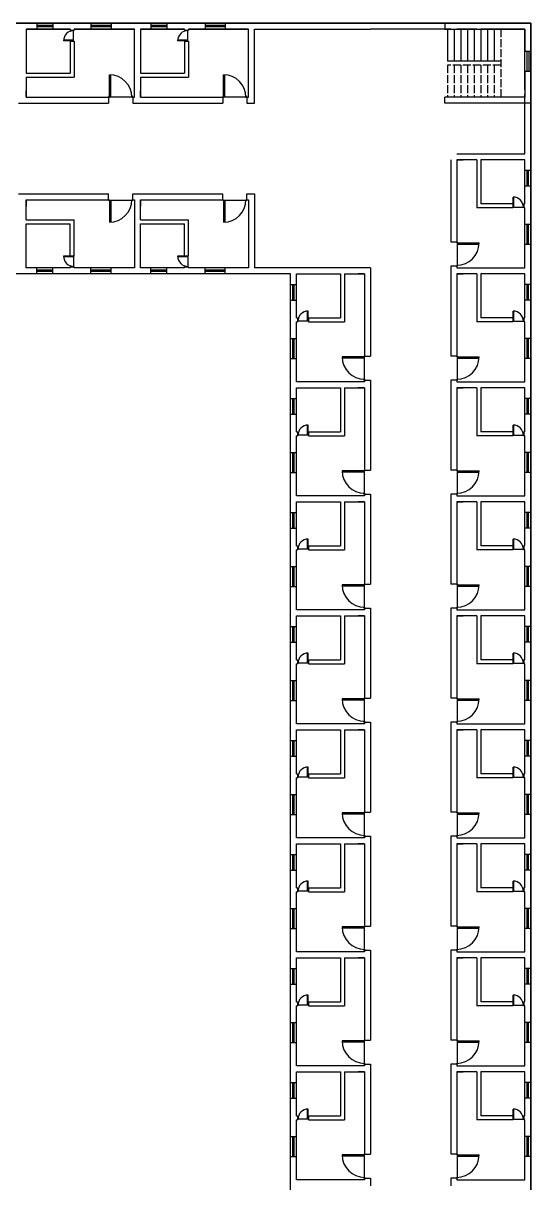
# Model space of a CAD drawing. Header units: inches. Extents: x 2900 to 18472, y 1216 to 4690.
# Drawn here: x 13410 to 14170, y 2832 to 4571 of the extents above; entities that cross this region are included whole.
import ezdxf

# ---------------------------------------------------------------- set-up
doc = ezdxf.new("R2010")
doc.units = ezdxf.units.IN
doc.header["$MEASUREMENT"] = 0
doc.linetypes.add('ACAD_ISO02W100', pattern=[15, 12, -3])
for name, color, linetype in [('Door', 32, 'Continuous'), ('Stairs', 3, 'Continuous'), ('Ventilator', 160, 'Continuous'), ('Windows', 10, 'Continuous')]:
    doc.layers.add(name, color=color, linetype=linetype)

msp = doc.modelspace()

# ---------------------------------------------------------------- linework, layer by layer
for p, q in [((12370.41, 4570.8757), (14170.41, 4570.8757)), ((14170.41, 4570.8757), (12370.41, 4570.8757)), ((13480.41, 4561.8757), (13480.41, 4560.4089)), ((13480.41, 4560.4089), (13486.41, 4560.4089)), ((13486.41, 4561.8757), (13486.41, 4560.4089)), ((13651.41, 4561.8757), (13651.41, 4560.4089)), ((13651.41, 4560.4089), (13657.41, 4560.4089)), ((13657.41, 4561.8757), (13657.41, 4560.4089)), ((13756.41, 4450.8757), (13756.4201, 4561.8757)), ((14161.41, 4471), (14161.41, 4561.8757)), ((14170.41, 4570.8757), (14170.41, 1570.8757)), ((14170.41, 1570.4378), (14170.41, 4570.8757)), ((14170.41, 1570.4378), (14170.41, 4570.8757)), ((13480.41, 4543.8757), (13480.41, 4495.8757)), ((13480.41, 4543.8757), (13486.41, 4543.8757)), ((13486.41, 4543.8757), (13486.41, 4489.8757)), ((13651.41, 4543.8757), (13651.41, 4495.8757)), ((13651.41, 4543.8757), (13657.41, 4543.8757)), ((13657.41, 4543.8757), (13657.41, 4489.8757)), ((14161.41, 4471), (14161.41, 4537)), ((13414.41, 4495.8757), (13480.41, 4495.8757)), ((13414.41, 4489.8757), (13486.41, 4489.8757)), ((13585.41, 4495.8757), (13651.41, 4495.8757)), ((13585.41, 4489.8757), (13657.41, 4489.8757)), ((13414.41, 4459.8757), (13414.41, 4469.4232)), ((13537.916, 4459.8757), (13537.916, 4450.8757)), ((13573.916, 4459.8757), (13573.916, 4450.8757)), ((13585.41, 4459.8757), (13585.41, 4469.4232)), ((13708.916, 4459.8757), (13708.916, 4450.8757)), ((13744.916, 4459.8757), (13744.916, 4450.8757)), ((14059.41, 4366), (14068.9576, 4366)), ((14089.41, 4366), (14089.41, 4294)), ((14095.41, 4366), (14095.41, 4300)), ((13537.916, 4306), (13537.916, 4315)), ((13573.916, 4306), (13573.916, 4315)), ((13708.916, 4306), (13708.916, 4315)), ((13744.916, 4306), (13744.916, 4315)), ((13756.41, 4315), (13756.4201, 4204)), ((13414.41, 4306), (13414.41, 4296.4524)), ((13585.41, 4306), (13585.41, 4296.4524)), ((14143.41, 4300), (14095.41, 4300)), ((14143.41, 4300), (14143.41, 4294)), ((14161.41, 4300), (14159.9432, 4300)), ((14159.9432, 4300), (14159.9432, 4294)), ((14143.41, 4294), (14089.41, 4294)), ((14161.41, 4294), (14159.9432, 4294)), ((13414.41, 4276), (13486.41, 4276)), ((13414.41, 4270), (13480.41, 4270)), ((13480.41, 4222), (13480.41, 4270)), ((13486.41, 4222), (13486.41, 4276)), ((13585.41, 4276), (13657.41, 4276)), ((13585.41, 4270), (13651.41, 4270)), ((13651.41, 4222), (13651.41, 4270)), ((13657.41, 4222), (13657.41, 4276)), ((14059.41, 4242.494), (14050.41, 4242.494)), ((13480.41, 4222), (13486.41, 4222)), ((13651.41, 4222), (13657.41, 4222)), ((13480.41, 4204), (13480.41, 4205.4668)), ((13480.41, 4205.4668), (13486.41, 4205.4668)), ((13486.41, 4204), (13486.41, 4205.4668)), ((13651.41, 4204), (13651.41, 4205.4668)), ((13651.41, 4205.4668), (13657.41, 4205.4668)), ((13657.41, 4204), (13657.41, 4205.4668)), ((13885.41, 4195), (13885.41, 4129)), ((13891.41, 4195), (13891.41, 4123)), ((13921.41, 4195), (13911.8624, 4195)), ((14059.41, 4206.494), (14050.41, 4206.494)), ((14059.41, 4195), (14068.9576, 4195)), ((14089.41, 4195), (14089.41, 4123)), ((14095.41, 4195), (14095.41, 4129)), ((13810.41, 2032), (13810.41, 4179.1055)), ((13819.41, 4129), (13820.8768, 4129)), ((13819.41, 4123), (13820.8768, 4123)), ((13820.8768, 4129), (13820.8768, 4123)), ((13837.41, 4129), (13885.41, 4129)), ((13837.41, 4129), (13837.41, 4123)), ((13837.41, 4123), (13891.41, 4123)), ((14143.41, 4123), (14089.41, 4123)), ((14143.41, 4129), (14095.41, 4129)), ((14143.41, 4129), (14143.41, 4123)), ((14161.41, 4129), (14159.9432, 4129)), ((14159.9432, 4129), (14159.9432, 4123)), ((14161.41, 4123), (14159.9432, 4123)), ((13921.41, 4071.494), (13930.41, 4071.494)), ((14059.41, 4071.494), (14050.41, 4071.494)), ((13921.41, 4035.494), (13930.41, 4035.494)), ((14059.41, 4035.494), (14050.41, 4035.494)), ((13885.41, 4024), (13885.41, 3958)), ((13891.41, 4024), (13891.41, 3952)), ((13921.41, 4024), (13911.8624, 4024)), ((14059.41, 4024), (14068.9576, 4024)), ((14089.41, 4024), (14089.41, 3952)), ((14095.41, 4024), (14095.41, 3958)), ((13819.41, 3958), (13820.8768, 3958)), ((13819.41, 3952), (13820.8768, 3952)), ((13820.8768, 3958), (13820.8768, 3952)), ((13837.41, 3958), (13885.41, 3958)), ((13837.41, 3958), (13837.41, 3952)), ((13837.41, 3952), (13891.41, 3952)), ((14143.41, 3952), (14089.41, 3952)), ((14143.41, 3958), (14095.41, 3958)), ((14143.41, 3958), (14143.41, 3952)), ((14161.41, 3958), (14159.9432, 3958)), ((14159.9432, 3958), (14159.9432, 3952)), ((14161.41, 3952), (14159.9432, 3952)), ((13921.41, 3900.494), (13930.41, 3900.494)), ((14059.41, 3900.494), (14050.41, 3900.494)), ((13921.41, 3864.494), (13930.41, 3864.494)), ((14059.41, 3864.494), (14050.41, 3864.494)), ((13885.41, 3853), (13885.41, 3787)), ((13891.41, 3853), (13891.41, 3781)), ((13921.41, 3853), (13911.8624, 3853)), ((14059.41, 3853), (14068.9576, 3853)), ((14089.41, 3853), (14089.41, 3781)), ((14095.41, 3853), (14095.41, 3787)), ((13819.41, 3787), (13820.8768, 3787)), ((13819.41, 3781), (13820.8768, 3781)), ((13820.8768, 3787), (13820.8768, 3781)), ((13837.41, 3787), (13885.41, 3787)), ((13837.41, 3787), (13837.41, 3781)), ((13837.41, 3781), (13891.41, 3781)), ((14143.41, 3781), (14089.41, 3781)), ((14143.41, 3787), (14095.41, 3787)), ((14143.41, 3787), (14143.41, 3781)), ((14161.41, 3787), (14159.9432, 3787)), ((14159.9432, 3787), (14159.9432, 3781)), ((14161.41, 3781), (14159.9432, 3781)), ((13921.41, 3729.494), (13930.41, 3729.494)), ((14059.41, 3729.494), (14050.41, 3729.494)), ((13921.41, 3693.494), (13930.41, 3693.494)), ((14059.41, 3693.494), (14050.41, 3693.494)), ((13885.41, 3682), (13885.41, 3616)), ((13891.41, 3682), (13891.41, 3610)), ((13921.41, 3682), (13911.8624, 3682)), ((14059.41, 3682), (14068.9576, 3682)), ((14089.41, 3682), (14089.41, 3610)), ((14095.41, 3682), (14095.41, 3616)), ((13819.41, 3616), (13820.8768, 3616)), ((13819.41, 3610), (13820.8768, 3610)), ((13820.8768, 3616), (13820.8768, 3610)), ((13837.41, 3616), (13885.41, 3616)), ((13837.41, 3616), (13837.41, 3610)), ((13837.41, 3610), (13891.41, 3610)), ((14143.41, 3610), (14089.41, 3610)), ((14143.41, 3616), (14095.41, 3616)), ((14143.41, 3616), (14143.41, 3610)), ((14161.41, 3616), (14159.9432, 3616)), ((14159.9432, 3616), (14159.9432, 3610)), ((14161.41, 3610), (14159.9432, 3610)), ((13921.41, 3558.494), (13930.41, 3558.494)), ((14059.41, 3558.494), (14050.41, 3558.494)), ((13921.41, 3522.494), (13930.41, 3522.494)), ((14059.41, 3522.494), (14050.41, 3522.494)), ((13885.41, 3511), (13885.41, 3445)), ((13891.41, 3511), (13891.41, 3439)), ((13921.41, 3511), (13911.8624, 3511)), ((14059.41, 3511), (14068.9576, 3511)), ((14089.41, 3511), (14089.41, 3439)), ((14095.41, 3511), (14095.41, 3445)), ((13819.41, 3445), (13820.8768, 3445)), ((13820.8768, 3445), (13820.8768, 3439)), ((13837.41, 3445), (13885.41, 3445)), ((13837.41, 3445), (13837.41, 3439)), ((14143.41, 3445), (14095.41, 3445)), ((14143.41, 3445), (14143.41, 3439)), ((14161.41, 3445), (14159.9432, 3445)), ((14159.9432, 3445), (14159.9432, 3439)), ((13819.41, 3439), (13820.8768, 3439)), ((13837.41, 3439), (13891.41, 3439)), ((14143.41, 3439), (14089.41, 3439)), ((14161.41, 3439), (14159.9432, 3439)), ((13921.41, 3387.494), (13930.41, 3387.494)), ((14059.41, 3387.494), (14050.41, 3387.494)), ((13885.41, 3340), (13885.41, 3274)), ((13891.41, 3340), (13891.41, 3268)), ((13921.41, 3340), (13911.8624, 3340)), ((13921.41, 3351.494), (13930.41, 3351.494)), ((14059.41, 3351.494), (14050.41, 3351.494)), ((14059.41, 3340), (14068.9576, 3340)), ((14089.41, 3340), (14089.41, 3268)), ((14095.41, 3340), (14095.41, 3274)), ((13819.41, 3274), (13820.8768, 3274)), ((13820.8768, 3274), (13820.8768, 3268)), ((13837.41, 3274), (13885.41, 3274)), ((13837.41, 3274), (13837.41, 3268)), ((14143.41, 3274), (14095.41, 3274)), ((14143.41, 3274), (14143.41, 3268)), ((14161.41, 3274), (14159.9432, 3274)), ((14159.9432, 3274), (14159.9432, 3268)), ((13819.41, 3268), (13820.8768, 3268)), ((13837.41, 3268), (13891.41, 3268)), ((14143.41, 3268), (14089.41, 3268)), ((14161.41, 3268), (14159.9432, 3268)), ((13921.41, 3216.494), (13930.41, 3216.494)), ((14059.41, 3216.494), (14050.41, 3216.494)), ((13885.41, 3169), (13885.41, 3103)), ((13891.41, 3169), (13891.41, 3097)), ((13921.41, 3169), (13911.8624, 3169)), ((13921.41, 3180.494), (13930.41, 3180.494)), ((14059.41, 3180.494), (14050.41, 3180.494)), ((14059.41, 3169), (14068.9576, 3169)), ((14089.41, 3169), (14089.41, 3097)), ((14095.41, 3169), (14095.41, 3103)), ((13819.41, 3103), (13820.8768, 3103)), ((13819.41, 3097), (13820.8768, 3097)), ((13820.8768, 3103), (13820.8768, 3097)), ((13837.41, 3103), (13885.41, 3103)), ((13837.41, 3103), (13837.41, 3097)), ((13837.41, 3097), (13891.41, 3097)), ((14143.41, 3097), (14089.41, 3097)), ((14143.41, 3103), (14095.41, 3103)), ((14143.41, 3103), (14143.41, 3097)), ((14161.41, 3103), (14159.9432, 3103)), ((14159.9432, 3103), (14159.9432, 3097)), ((14161.41, 3097), (14159.9432, 3097)), ((13921.41, 3045.494), (13930.41, 3045.494)), ((14059.41, 3045.494), (14050.41, 3045.494)), ((13921.41, 3009.494), (13930.41, 3009.494)), ((14059.41, 3009.494), (14050.41, 3009.494)), ((13885.41, 2998), (13885.41, 2932)), ((13891.41, 2998), (13891.41, 2926)), ((13921.41, 2998), (13911.8624, 2998)), ((14059.41, 2998), (14068.9576, 2998)), ((14089.41, 2998), (14089.41, 2926)), ((14095.41, 2998), (14095.41, 2932)), ((13819.41, 2932), (13820.8768, 2932)), ((13819.41, 2926), (13820.8768, 2926)), ((13820.8768, 2932), (13820.8768, 2926)), ((13837.41, 2932), (13885.41, 2932)), ((13837.41, 2932), (13837.41, 2926)), ((13837.41, 2926), (13891.41, 2926)), ((14143.41, 2926), (14089.41, 2926)), ((14143.41, 2932), (14095.41, 2932)), ((14143.41, 2932), (14143.41, 2926)), ((14161.41, 2932), (14159.9432, 2932)), ((14159.9432, 2932), (14159.9432, 2926)), ((14161.41, 2926), (14159.9432, 2926)), ((13921.41, 2874.494), (13930.41, 2874.494)), ((14059.41, 2874.494), (14050.41, 2874.494)), ((13921.41, 2838.494), (13930.41, 2838.494)), ((14059.41, 2838.494), (14050.41, 2838.494))]:
    msp.add_line(p, q)
for points in [[(12619.41, 4570.8757), (13810.41, 4570.8757)], [(13414.41, 4570.8757), (13243.41, 4570.8757)], [(13585.41, 4570.8757), (13414.41, 4570.8757)], [(13480.41, 4561.8757), (13414.41, 4561.8757), (13414.41, 4531.8757)], [(13414.41, 4561.8757), (13414.41, 4495.8757)], [(13414.41, 4561.8757), (13480.41, 4561.8757)], [(13576.41, 4459.8757), (13576.41, 4561.8757), (13486.41, 4561.8757)], [(13486.41, 4561.8757), (13576.41, 4561.8757)], [(13810.41, 4570.8757), (13585.41, 4570.8757)], [(13651.41, 4561.8757), (13585.41, 4561.8757), (13585.41, 4531.8757)], [(13585.41, 4561.8757), (13585.41, 4495.8757)], [(13585.41, 4561.8757), (13651.41, 4561.8757)], [(13747.41, 4459.8757), (13747.41, 4561.8757), (13657.41, 4561.8757)], [(13657.41, 4561.8757), (13747.41, 4561.8757)], [(13756.4201, 4561.8757), (13930.41, 4561.8757)], [(14050.41, 4561.8757), (13930.41, 4561.8757)], [(14089.41, 4561.8757), (14059.41, 4561.8757)], [(14161.41, 4561.8757), (14095.41, 4561.8757)], [(13414.41, 4535.3305), (13414.41, 4531.8757)], [(13585.41, 4535.3305), (13585.41, 4531.8757)], [(14170.41, 4366), (14170.41, 4537)], [(14170.41, 4366), (14170.41, 4537)], [(13414.41, 4489.8757), (13414.41, 4459.8757)], [(13585.41, 4489.8757), (13585.41, 4459.8757)], [(13414.41, 4469.4232), (13414.41, 4459.8757), (13486.41, 4459.8757)], [(13486.41, 4459.8757), (13539.1379, 4459.8757)], [(13572.7147, 4459.8757), (13576.41, 4459.8757)], [(13585.41, 4469.4232), (13585.41, 4459.8757), (13657.41, 4459.8757)], [(13657.41, 4459.8757), (13710.1379, 4459.8757)], [(13743.7147, 4459.8757), (13747.41, 4459.8757)], [(14059.41, 4375), (14161.41, 4375), (14161.41, 4465)], [(14059.41, 4375), (14161.41, 4375), (14161.41, 4465)], [(13402.916, 4450.8757), (13414.41, 4450.8757)], [(13414.41, 4450.8757), (13537.916, 4450.8757)], [(13573.916, 4450.8757), (13585.41, 4450.8757)], [(13585.41, 4450.8757), (13708.916, 4450.8757)], [(13744.916, 4450.8757), (13756.41, 4450.8757)], [(14050.41, 4366), (14050.41, 4242.494)], [(14089.41, 4366), (14059.41, 4366)], [(14068.9576, 4366), (14059.41, 4366), (14059.41, 4294)], [(14161.41, 4366), (14095.41, 4366)], [(14161.41, 4300), (14161.41, 4366), (14131.41, 4366)], [(14134.8648, 4366), (14131.41, 4366)], [(14170.41, 4195), (14170.41, 4366)], [(13402.916, 4315), (13414.41, 4315)], [(13414.41, 4315), (13537.916, 4315)], [(13573.916, 4315), (13585.41, 4315)], [(13585.41, 4315), (13708.916, 4315)], [(13744.916, 4315), (13756.41, 4315)], [(13414.41, 4276), (13414.41, 4306)], [(13414.41, 4296.4524), (13414.41, 4306), (13486.41, 4306)], [(13576.41, 4306), (13576.41, 4204), (13486.41, 4204)], [(13486.41, 4306), (13539.1379, 4306)], [(13572.7147, 4306), (13576.41, 4306)], [(13585.41, 4276), (13585.41, 4306)], [(13585.41, 4296.4524), (13585.41, 4306), (13657.41, 4306)], [(13747.41, 4306), (13747.41, 4204), (13657.41, 4204)], [(13657.41, 4306), (13710.1379, 4306)], [(13743.7147, 4306), (13747.41, 4306)], [(14059.41, 4204), (14161.41, 4204), (14161.41, 4294)], [(14059.41, 4294), (14059.41, 4241.2721)], [(13414.41, 4204), (13414.41, 4270)], [(13585.41, 4204), (13585.41, 4270)], [(13480.41, 4204), (13414.41, 4204), (13414.41, 4234)], [(13414.41, 4230.5452), (13414.41, 4234)], [(13651.41, 4204), (13585.41, 4204), (13585.41, 4234)], [(13585.41, 4230.5452), (13585.41, 4234)], [(13414.41, 4195), (13243.41, 4195)], [(13585.41, 4195), (13414.41, 4195)], [(13810.41, 4195), (13585.41, 4195)], [(13930.41, 4204), (13756.4201, 4204)], [(13810.41, 4024), (13810.41, 4195)], [(13819.41, 4129), (13819.41, 4195), (13849.41, 4195)], [(13819.41, 4195), (13885.41, 4195)], [(13845.9552, 4195), (13849.41, 4195)], [(13891.41, 4195), (13921.41, 4195)], [(13911.8624, 4195), (13921.41, 4195), (13921.41, 4123)], [(13930.41, 4204), (13930.41, 4071.494)], [(14050.41, 4206.494), (14050.41, 4195)], [(14050.41, 4195), (14050.41, 4071.494)], [(14059.41, 4207.6953), (14059.41, 4204)], [(14089.41, 4195), (14059.41, 4195)], [(14068.9576, 4195), (14059.41, 4195), (14059.41, 4123)], [(14161.41, 4195), (14095.41, 4195)], [(14161.41, 4129), (14161.41, 4195), (14131.41, 4195)], [(14134.8648, 4195), (14131.41, 4195)], [(14170.41, 4024), (14170.41, 4195)], [(13921.41, 4033), (13819.41, 4033), (13819.41, 4123)], [(13921.41, 4123), (13921.41, 4070.2721)], [(14059.41, 4033), (14161.41, 4033), (14161.41, 4123)], [(14059.41, 4123), (14059.41, 4070.2721)], [(13921.41, 4036.6953), (13921.41, 4033)], [(13930.41, 4035.494), (13930.41, 4024)], [(14050.41, 4035.494), (14050.41, 4024)], [(14059.41, 4036.6953), (14059.41, 4033)], [(13810.41, 3853), (13810.41, 4024)], [(13819.41, 3958), (13819.41, 4024), (13849.41, 4024)], [(13819.41, 4024), (13885.41, 4024)], [(13845.9552, 4024), (13849.41, 4024)], [(13891.41, 4024), (13921.41, 4024)], [(13911.8624, 4024), (13921.41, 4024), (13921.41, 3952)], [(13930.41, 4024), (13930.41, 3900.494)], [(14050.41, 4024), (14050.41, 3900.494)], [(14089.41, 4024), (14059.41, 4024)], [(14068.9576, 4024), (14059.41, 4024), (14059.41, 3952)], [(14161.41, 4024), (14095.41, 4024)], [(14161.41, 3958), (14161.41, 4024), (14131.41, 4024)], [(14134.8648, 4024), (14131.41, 4024)], [(14170.41, 3853), (14170.41, 4024)], [(13921.41, 3862), (13819.41, 3862), (13819.41, 3952)], [(13921.41, 3952), (13921.41, 3899.2721)], [(14059.41, 3862), (14161.41, 3862), (14161.41, 3952)], [(14059.41, 3952), (14059.41, 3899.2721)], [(13921.41, 3865.6953), (13921.41, 3862)], [(13930.41, 3864.494), (13930.41, 3853)], [(14050.41, 3864.494), (14050.41, 3853)], [(14059.41, 3865.6953), (14059.41, 3862)], [(13810.41, 3682), (13810.41, 3853)], [(13819.41, 3787), (13819.41, 3853), (13849.41, 3853)], [(13819.41, 3853), (13885.41, 3853)], [(13845.9552, 3853), (13849.41, 3853)], [(13891.41, 3853), (13921.41, 3853)], [(13911.8624, 3853), (13921.41, 3853), (13921.41, 3781)], [(13930.41, 3853), (13930.41, 3729.494)], [(14050.41, 3853), (14050.41, 3729.494)], [(14089.41, 3853), (14059.41, 3853)], [(14068.9576, 3853), (14059.41, 3853), (14059.41, 3781)], [(14161.41, 3853), (14095.41, 3853)], [(14161.41, 3787), (14161.41, 3853), (14131.41, 3853)], [(14134.8648, 3853), (14131.41, 3853)], [(14170.41, 3682), (14170.41, 3853)], [(13921.41, 3691), (13819.41, 3691), (13819.41, 3781)], [(13921.41, 3781), (13921.41, 3728.2721)], [(14059.41, 3691), (14161.41, 3691), (14161.41, 3781)], [(14059.41, 3781), (14059.41, 3728.2721)], [(13921.41, 3694.6953), (13921.41, 3691)], [(13930.41, 3693.494), (13930.41, 3682)], [(14050.41, 3693.494), (14050.41, 3682)], [(14059.41, 3694.6953), (14059.41, 3691)], [(13810.41, 3511), (13810.41, 3682)], [(13819.41, 3616), (13819.41, 3682), (13849.41, 3682)], [(13819.41, 3682), (13885.41, 3682)], [(13845.9552, 3682), (13849.41, 3682)], [(13891.41, 3682), (13921.41, 3682)], [(13911.8624, 3682), (13921.41, 3682), (13921.41, 3610)], [(13930.41, 3682), (13930.41, 3558.494)], [(14050.41, 3682), (14050.41, 3558.494)], [(14089.41, 3682), (14059.41, 3682)], [(14068.9576, 3682), (14059.41, 3682), (14059.41, 3610)], [(14161.41, 3682), (14095.41, 3682)], [(14161.41, 3616), (14161.41, 3682), (14131.41, 3682)], [(14134.8648, 3682), (14131.41, 3682)], [(14170.41, 3511), (14170.41, 3682)], [(13921.41, 3520), (13819.41, 3520), (13819.41, 3610)], [(13921.41, 3610), (13921.41, 3557.2721)], [(14059.41, 3520), (14161.41, 3520), (14161.41, 3610)], [(14059.41, 3610), (14059.41, 3557.2721)], [(13921.41, 3523.6953), (13921.41, 3520)], [(13930.41, 3522.494), (13930.41, 3511)], [(14050.41, 3522.494), (14050.41, 3511)], [(14059.41, 3523.6953), (14059.41, 3520)], [(13810.41, 3340), (13810.41, 3511)], [(13819.41, 3445), (13819.41, 3511), (13849.41, 3511)], [(13819.41, 3511), (13885.41, 3511)], [(13845.9552, 3511), (13849.41, 3511)], [(13891.41, 3511), (13921.41, 3511)], [(13911.8624, 3511), (13921.41, 3511), (13921.41, 3439)], [(13930.41, 3511), (13930.41, 3387.494)], [(14050.41, 3511), (14050.41, 3387.494)], [(14089.41, 3511), (14059.41, 3511)], [(14068.9576, 3511), (14059.41, 3511), (14059.41, 3439)], [(14161.41, 3511), (14095.41, 3511)], [(14161.41, 3445), (14161.41, 3511), (14131.41, 3511)], [(14134.8648, 3511), (14131.41, 3511)], [(14170.41, 3340), (14170.41, 3511)], [(13921.41, 3349), (13819.41, 3349), (13819.41, 3439)], [(13921.41, 3439), (13921.41, 3386.2721)], [(14059.41, 3349), (14161.41, 3349), (14161.41, 3439)], [(14059.41, 3439), (14059.41, 3386.2721)], [(13810.41, 3169), (13810.41, 3340)], [(13819.41, 3274), (13819.41, 3340), (13849.41, 3340)], [(13819.41, 3340), (13885.41, 3340)], [(13845.9552, 3340), (13849.41, 3340)], [(13891.41, 3340), (13921.41, 3340)], [(13911.8624, 3340), (13921.41, 3340), (13921.41, 3268)], [(13921.41, 3352.6953), (13921.41, 3349)], [(13930.41, 3351.494), (13930.41, 3340)], [(13930.41, 3340), (13930.41, 3216.494)], [(14050.41, 3351.494), (14050.41, 3340)], [(14050.41, 3340), (14050.41, 3216.494)], [(14059.41, 3352.6953), (14059.41, 3349)], [(14089.41, 3340), (14059.41, 3340)], [(14068.9576, 3340), (14059.41, 3340), (14059.41, 3268)], [(14161.41, 3340), (14095.41, 3340)], [(14161.41, 3274), (14161.41, 3340), (14131.41, 3340)], [(14134.8648, 3340), (14131.41, 3340)], [(14170.41, 3169), (14170.41, 3340)], [(13921.41, 3178), (13819.41, 3178), (13819.41, 3268)], [(13921.41, 3268), (13921.41, 3215.2721)], [(14059.41, 3178), (14161.41, 3178), (14161.41, 3268)], [(14059.41, 3268), (14059.41, 3215.2721)], [(13810.41, 2998), (13810.41, 3169)], [(13819.41, 3103), (13819.41, 3169), (13849.41, 3169)], [(13819.41, 3169), (13885.41, 3169)], [(13845.9552, 3169), (13849.41, 3169)], [(13891.41, 3169), (13921.41, 3169)], [(13911.8624, 3169), (13921.41, 3169), (13921.41, 3097)], [(13921.41, 3181.6953), (13921.41, 3178)], [(13930.41, 3180.494), (13930.41, 3169)], [(13930.41, 3169), (13930.41, 3045.494)], [(14050.41, 3180.494), (14050.41, 3169)], [(14050.41, 3169), (14050.41, 3045.494)], [(14059.41, 3181.6953), (14059.41, 3178)], [(14089.41, 3169), (14059.41, 3169)], [(14068.9576, 3169), (14059.41, 3169), (14059.41, 3097)], [(14161.41, 3169), (14095.41, 3169)], [(14161.41, 3103), (14161.41, 3169), (14131.41, 3169)], [(14134.8648, 3169), (14131.41, 3169)], [(14170.41, 2998), (14170.41, 3169)], [(13921.41, 3007), (13819.41, 3007), (13819.41, 3097)], [(13921.41, 3097), (13921.41, 3044.2721)], [(14059.41, 3007), (14161.41, 3007), (14161.41, 3097)], [(14059.41, 3097), (14059.41, 3044.2721)], [(13921.41, 3010.6953), (13921.41, 3007)], [(13930.41, 3009.494), (13930.41, 2998)], [(14050.41, 3009.494), (14050.41, 2998)], [(14059.41, 3010.6953), (14059.41, 3007)], [(13810.41, 2827), (13810.41, 2998)], [(13819.41, 2932), (13819.41, 2998), (13849.41, 2998)], [(13819.41, 2998), (13885.41, 2998)], [(13845.9552, 2998), (13849.41, 2998)], [(13891.41, 2998), (13921.41, 2998)], [(13911.8624, 2998), (13921.41, 2998), (13921.41, 2926)], [(13930.41, 2998), (13930.41, 2874.494)], [(14050.41, 2998), (14050.41, 2874.494)], [(14089.41, 2998), (14059.41, 2998)], [(14068.9576, 2998), (14059.41, 2998), (14059.41, 2926)], [(14161.41, 2998), (14095.41, 2998)], [(14161.41, 2932), (14161.41, 2998), (14131.41, 2998)], [(14134.8648, 2998), (14131.41, 2998)], [(14170.41, 2827), (14170.41, 2998)], [(13921.41, 2836), (13819.41, 2836), (13819.41, 2926)], [(13921.41, 2926), (13921.41, 2873.2721)], [(14059.41, 2836), (14161.41, 2836), (14161.41, 2926)], [(14059.41, 2926), (14059.41, 2873.2721)], [(13921.41, 2839.6953), (13921.41, 2836)], [(13930.41, 2838.494), (13930.41, 2827)], [(14050.41, 2838.494), (14050.41, 2827)], [(14059.41, 2839.6953), (14059.41, 2836)]]:
    msp.add_lwpolyline(points)
at = {"layer": 'Door'}
for p, q in [((13485.5007, 4544.4369), (13485.5007, 4559.8477)), ((13656.5007, 4544.4369), (13656.5007, 4559.8477)), ((13485.5007, 4545.3554), (13470.3125, 4545.3554)), ((13485.5007, 4544.4369), (13470.3125, 4544.4369)), ((13656.5007, 4545.3554), (13641.3125, 4545.3554)), ((13656.5007, 4544.4369), (13641.3125, 4544.4369)), ((13539.1379, 4460.381), (13539.1379, 4493.4524)), ((13541.1379, 4460.381), (13541.1379, 4493.4524)), ((13710.1379, 4460.381), (13710.1379, 4493.4524)), ((13712.1379, 4460.381), (13712.1379, 4493.4524)), ((13539.1379, 4460.381), (13572.694, 4460.381)), ((13710.1379, 4460.381), (13743.694, 4460.381)), ((13539.1379, 4305.4947), (13539.1379, 4272.4233)), ((13539.1379, 4305.4947), (13572.694, 4305.4947)), ((13541.1379, 4305.4947), (13541.1379, 4272.4233)), ((13710.1379, 4305.4947), (13710.1379, 4272.4233)), ((13710.1379, 4305.4947), (13743.694, 4305.4947)), ((13712.1379, 4305.4947), (13712.1379, 4272.4233)), ((14143.9712, 4294.9093), (14143.9712, 4310.0975)), ((14144.8897, 4294.9093), (14144.8897, 4310.0975)), ((14143.9712, 4294.9093), (14159.382, 4294.9093)), ((14059.9153, 4241.2721), (14092.9867, 4241.2721)), ((14059.9153, 4241.2721), (14059.9153, 4207.716)), ((14059.9153, 4239.2721), (14092.9867, 4239.2721)), ((13485.5007, 4221.4388), (13470.3125, 4221.4388)), ((13485.5007, 4220.5203), (13470.3125, 4220.5203)), ((13485.5007, 4221.4388), (13485.5007, 4206.028)), ((13656.5007, 4221.4388), (13641.3125, 4221.4388)), ((13656.5007, 4220.5203), (13641.3125, 4220.5203)), ((13656.5007, 4221.4388), (13656.5007, 4206.028)), ((13836.8488, 4123.9093), (13821.438, 4123.9093)), ((13835.9303, 4123.9093), (13835.9303, 4139.0975)), ((13836.8488, 4123.9093), (13836.8488, 4139.0975)), ((14143.9712, 4123.9093), (14143.9712, 4139.0975)), ((14143.9712, 4123.9093), (14159.382, 4123.9093)), ((14144.8897, 4123.9093), (14144.8897, 4139.0975)), ((13920.9047, 4070.2721), (13887.8333, 4070.2721)), ((13920.9047, 4070.2721), (13920.9047, 4036.716)), ((14059.9153, 4070.2721), (14092.9867, 4070.2721)), ((14059.9153, 4070.2721), (14059.9153, 4036.716)), ((13920.9047, 4068.2721), (13887.8333, 4068.2721)), ((14059.9153, 4068.2721), (14092.9867, 4068.2721)), ((13835.9303, 3952.9093), (13835.9303, 3968.0975)), ((13836.8488, 3952.9093), (13836.8488, 3968.0975)), ((14143.9712, 3952.9093), (14143.9712, 3968.0975)), ((14144.8897, 3952.9093), (14144.8897, 3968.0975)), ((13836.8488, 3952.9093), (13821.438, 3952.9093)), ((14143.9712, 3952.9093), (14159.382, 3952.9093)), ((13920.9047, 3899.2721), (13887.8333, 3899.2721)), ((13920.9047, 3897.2721), (13887.8333, 3897.2721)), ((13920.9047, 3899.2721), (13920.9047, 3865.716)), ((14059.9153, 3899.2721), (14092.9867, 3899.2721)), ((14059.9153, 3899.2721), (14059.9153, 3865.716)), ((14059.9153, 3897.2721), (14092.9867, 3897.2721)), ((13835.9303, 3781.9093), (13835.9303, 3797.0975)), ((13836.8488, 3781.9093), (13836.8488, 3797.0975)), ((14143.9712, 3781.9093), (14143.9712, 3797.0975)), ((14144.8897, 3781.9093), (14144.8897, 3797.0975)), ((13836.8488, 3781.9093), (13821.438, 3781.9093)), ((14143.9712, 3781.9093), (14159.382, 3781.9093)), ((13920.9047, 3728.2721), (13887.8333, 3728.2721)), ((13920.9047, 3726.2721), (13887.8333, 3726.2721)), ((13920.9047, 3728.2721), (13920.9047, 3694.716)), ((14059.9153, 3728.2721), (14092.9867, 3728.2721)), ((14059.9153, 3728.2721), (14059.9153, 3694.716)), ((14059.9153, 3726.2721), (14092.9867, 3726.2721)), ((13835.9303, 3610.9093), (13835.9303, 3626.0975)), ((13836.8488, 3610.9093), (13836.8488, 3626.0975)), ((14143.9712, 3610.9093), (14143.9712, 3626.0975)), ((14144.8897, 3610.9093), (14144.8897, 3626.0975)), ((13836.8488, 3610.9093), (13821.438, 3610.9093)), ((14143.9712, 3610.9093), (14159.382, 3610.9093)), ((13920.9047, 3557.2721), (13887.8333, 3557.2721)), ((13920.9047, 3555.2721), (13887.8333, 3555.2721)), ((13920.9047, 3557.2721), (13920.9047, 3523.716)), ((14059.9153, 3557.2721), (14092.9867, 3557.2721)), ((14059.9153, 3557.2721), (14059.9153, 3523.716)), ((14059.9153, 3555.2721), (14092.9867, 3555.2721)), ((13835.9303, 3439.9093), (13835.9303, 3455.0975)), ((13836.8488, 3439.9093), (13836.8488, 3455.0975)), ((14143.9712, 3439.9093), (14143.9712, 3455.0975)), ((14144.8897, 3439.9093), (14144.8897, 3455.0975)), ((13836.8488, 3439.9093), (13821.438, 3439.9093)), ((14143.9712, 3439.9093), (14159.382, 3439.9093)), ((13920.9047, 3386.2721), (13887.8333, 3386.2721)), ((13920.9047, 3384.2721), (13887.8333, 3384.2721)), ((13920.9047, 3386.2721), (13920.9047, 3352.716)), ((14059.9153, 3386.2721), (14092.9867, 3386.2721)), ((14059.9153, 3386.2721), (14059.9153, 3352.716)), ((14059.9153, 3384.2721), (14092.9867, 3384.2721)), ((13835.9303, 3268.9093), (13835.9303, 3284.0975)), ((13836.8488, 3268.9093), (13836.8488, 3284.0975)), ((14143.9712, 3268.9093), (14143.9712, 3284.0975)), ((14144.8897, 3268.9093), (14144.8897, 3284.0975)), ((13836.8488, 3268.9093), (13821.438, 3268.9093)), ((14143.9712, 3268.9093), (14159.382, 3268.9093)), ((13920.9047, 3215.2721), (13887.8333, 3215.2721)), ((13920.9047, 3213.2721), (13887.8333, 3213.2721)), ((13920.9047, 3215.2721), (13920.9047, 3181.716)), ((14059.9153, 3215.2721), (14092.9867, 3215.2721)), ((14059.9153, 3215.2721), (14059.9153, 3181.716)), ((14059.9153, 3213.2721), (14092.9867, 3213.2721)), ((13836.8488, 3097.9093), (13821.438, 3097.9093)), ((13835.9303, 3097.9093), (13835.9303, 3113.0975)), ((13836.8488, 3097.9093), (13836.8488, 3113.0975)), ((14143.9712, 3097.9093), (14143.9712, 3113.0975)), ((14143.9712, 3097.9093), (14159.382, 3097.9093)), ((14144.8897, 3097.9093), (14144.8897, 3113.0975)), ((13920.9047, 3044.2721), (13887.8333, 3044.2721)), ((13920.9047, 3044.2721), (13920.9047, 3010.716)), ((14059.9153, 3044.2721), (14092.9867, 3044.2721)), ((14059.9153, 3044.2721), (14059.9153, 3010.716)), ((13920.9047, 3042.2721), (13887.8333, 3042.2721)), ((14059.9153, 3042.2721), (14092.9867, 3042.2721)), ((13835.9303, 2926.9093), (13835.9303, 2942.0975)), ((13836.8488, 2926.9093), (13836.8488, 2942.0975)), ((14143.9712, 2926.9093), (14143.9712, 2942.0975)), ((14144.8897, 2926.9093), (14144.8897, 2942.0975)), ((13836.8488, 2926.9093), (13821.438, 2926.9093)), ((14143.9712, 2926.9093), (14159.382, 2926.9093)), ((13920.9047, 2873.2721), (13887.8333, 2873.2721)), ((13920.9047, 2871.2721), (13887.8333, 2871.2721)), ((13920.9047, 2873.2721), (13920.9047, 2839.716)), ((14059.9153, 2873.2721), (14092.9867, 2873.2721)), ((14059.9153, 2873.2721), (14059.9153, 2839.716)), ((14059.9153, 2871.2721), (14092.9867, 2871.2721))]:
    msp.add_line(p, q, dxfattribs=at)
for points in [[(13485.2687, 4559.8477), (13485.7328, 4559.8477), (13485.7328, 4560.4089), (13485.2687, 4560.4089)], [(13656.2687, 4559.8477), (13656.7328, 4559.8477), (13656.7328, 4560.4089), (13656.2687, 4560.4089)], [(13485.2687, 4543.8757), (13485.7328, 4543.8757), (13485.7328, 4544.4369), (13485.2687, 4544.4369)], [(13656.2687, 4543.8757), (13656.7328, 4543.8757), (13656.7328, 4544.4369), (13656.2687, 4544.4369)], [(13537.916, 4460.8863), (13537.916, 4459.8757), (13539.1379, 4459.8757), (13539.1379, 4460.8863)], [(13572.694, 4460.8863), (13572.694, 4459.8757), (13573.916, 4459.8757), (13573.916, 4460.8863)], [(13708.916, 4460.8863), (13708.916, 4459.8757), (13710.1379, 4459.8757), (13710.1379, 4460.8863)], [(13743.694, 4460.8863), (13743.694, 4459.8757), (13744.916, 4459.8757), (13744.916, 4460.8863)], [(13537.916, 4304.9894), (13537.916, 4306), (13539.1379, 4306), (13539.1379, 4304.9894)], [(13572.694, 4304.9894), (13572.694, 4306), (13573.916, 4306), (13573.916, 4304.9894)], [(13708.916, 4304.9894), (13708.916, 4306), (13710.1379, 4306), (13710.1379, 4304.9894)], [(13743.694, 4304.9894), (13743.694, 4306), (13744.916, 4306), (13744.916, 4304.9894)], [(14143.41, 4295.1413), (14143.41, 4294.6772), (14143.9712, 4294.6772), (14143.9712, 4295.1413)], [(14159.382, 4295.1413), (14159.382, 4294.6772), (14159.9432, 4294.6772), (14159.9432, 4295.1413)], [(14060.4206, 4242.494), (14059.41, 4242.494), (14059.41, 4241.2721), (14060.4206, 4241.2721)], [(13485.2687, 4222), (13485.7328, 4222), (13485.7328, 4221.4388), (13485.2687, 4221.4388)], [(13656.2687, 4222), (13656.7328, 4222), (13656.7328, 4221.4388), (13656.2687, 4221.4388)], [(13485.2687, 4206.028), (13485.7328, 4206.028), (13485.7328, 4205.4668), (13485.2687, 4205.4668)], [(13656.2687, 4206.028), (13656.7328, 4206.028), (13656.7328, 4205.4668), (13656.2687, 4205.4668)], [(14060.4206, 4207.716), (14059.41, 4207.716), (14059.41, 4206.494), (14060.4206, 4206.494)], [(13821.438, 4124.1413), (13821.438, 4123.6772), (13820.8768, 4123.6772), (13820.8768, 4124.1413)], [(13837.41, 4124.1413), (13837.41, 4123.6772), (13836.8488, 4123.6772), (13836.8488, 4124.1413)], [(14143.41, 4124.1413), (14143.41, 4123.6772), (14143.9712, 4123.6772), (14143.9712, 4124.1413)], [(14159.382, 4124.1413), (14159.382, 4123.6772), (14159.9432, 4123.6772), (14159.9432, 4124.1413)], [(13920.3994, 4071.494), (13921.41, 4071.494), (13921.41, 4070.2721), (13920.3994, 4070.2721)], [(14060.4206, 4071.494), (14059.41, 4071.494), (14059.41, 4070.2721), (14060.4206, 4070.2721)], [(13920.3994, 4036.716), (13921.41, 4036.716), (13921.41, 4035.494), (13920.3994, 4035.494)], [(14060.4206, 4036.716), (14059.41, 4036.716), (14059.41, 4035.494), (14060.4206, 4035.494)], [(13821.438, 3953.1413), (13821.438, 3952.6772), (13820.8768, 3952.6772), (13820.8768, 3953.1413)], [(13837.41, 3953.1413), (13837.41, 3952.6772), (13836.8488, 3952.6772), (13836.8488, 3953.1413)], [(14143.41, 3953.1413), (14143.41, 3952.6772), (14143.9712, 3952.6772), (14143.9712, 3953.1413)], [(14159.382, 3953.1413), (14159.382, 3952.6772), (14159.9432, 3952.6772), (14159.9432, 3953.1413)], [(13920.3994, 3900.494), (13921.41, 3900.494), (13921.41, 3899.2721), (13920.3994, 3899.2721)], [(14060.4206, 3900.494), (14059.41, 3900.494), (14059.41, 3899.2721), (14060.4206, 3899.2721)], [(13920.3994, 3865.716), (13921.41, 3865.716), (13921.41, 3864.494), (13920.3994, 3864.494)], [(14060.4206, 3865.716), (14059.41, 3865.716), (14059.41, 3864.494), (14060.4206, 3864.494)], [(13821.438, 3782.1413), (13821.438, 3781.6772), (13820.8768, 3781.6772), (13820.8768, 3782.1413)], [(13837.41, 3782.1413), (13837.41, 3781.6772), (13836.8488, 3781.6772), (13836.8488, 3782.1413)], [(14143.41, 3782.1413), (14143.41, 3781.6772), (14143.9712, 3781.6772), (14143.9712, 3782.1413)], [(14159.382, 3782.1413), (14159.382, 3781.6772), (14159.9432, 3781.6772), (14159.9432, 3782.1413)], [(13920.3994, 3729.494), (13921.41, 3729.494), (13921.41, 3728.2721), (13920.3994, 3728.2721)], [(14060.4206, 3729.494), (14059.41, 3729.494), (14059.41, 3728.2721), (14060.4206, 3728.2721)], [(13920.3994, 3694.716), (13921.41, 3694.716), (13921.41, 3693.494), (13920.3994, 3693.494)], [(14060.4206, 3694.716), (14059.41, 3694.716), (14059.41, 3693.494), (14060.4206, 3693.494)], [(13821.438, 3611.1413), (13821.438, 3610.6772), (13820.8768, 3610.6772), (13820.8768, 3611.1413)], [(13837.41, 3611.1413), (13837.41, 3610.6772), (13836.8488, 3610.6772), (13836.8488, 3611.1413)], [(14143.41, 3611.1413), (14143.41, 3610.6772), (14143.9712, 3610.6772), (14143.9712, 3611.1413)], [(14159.382, 3611.1413), (14159.382, 3610.6772), (14159.9432, 3610.6772), (14159.9432, 3611.1413)], [(13920.3994, 3558.494), (13921.41, 3558.494), (13921.41, 3557.2721), (13920.3994, 3557.2721)], [(14060.4206, 3558.494), (14059.41, 3558.494), (14059.41, 3557.2721), (14060.4206, 3557.2721)], [(13920.3994, 3523.716), (13921.41, 3523.716), (13921.41, 3522.494), (13920.3994, 3522.494)], [(14060.4206, 3523.716), (14059.41, 3523.716), (14059.41, 3522.494), (14060.4206, 3522.494)], [(13821.438, 3440.1413), (13821.438, 3439.6772), (13820.8768, 3439.6772), (13820.8768, 3440.1413)], [(13837.41, 3440.1413), (13837.41, 3439.6772), (13836.8488, 3439.6772), (13836.8488, 3440.1413)], [(14143.41, 3440.1413), (14143.41, 3439.6772), (14143.9712, 3439.6772), (14143.9712, 3440.1413)], [(14159.382, 3440.1413), (14159.382, 3439.6772), (14159.9432, 3439.6772), (14159.9432, 3440.1413)], [(13920.3994, 3387.494), (13921.41, 3387.494), (13921.41, 3386.2721), (13920.3994, 3386.2721)], [(14060.4206, 3387.494), (14059.41, 3387.494), (14059.41, 3386.2721), (14060.4206, 3386.2721)], [(13920.3994, 3352.716), (13921.41, 3352.716), (13921.41, 3351.494), (13920.3994, 3351.494)], [(14060.4206, 3352.716), (14059.41, 3352.716), (14059.41, 3351.494), (14060.4206, 3351.494)], [(13821.438, 3269.1413), (13821.438, 3268.6772), (13820.8768, 3268.6772), (13820.8768, 3269.1413)], [(13837.41, 3269.1413), (13837.41, 3268.6772), (13836.8488, 3268.6772), (13836.8488, 3269.1413)], [(14143.41, 3269.1413), (14143.41, 3268.6772), (14143.9712, 3268.6772), (14143.9712, 3269.1413)], [(14159.382, 3269.1413), (14159.382, 3268.6772), (14159.9432, 3268.6772), (14159.9432, 3269.1413)], [(13920.3994, 3216.494), (13921.41, 3216.494), (13921.41, 3215.2721), (13920.3994, 3215.2721)], [(14060.4206, 3216.494), (14059.41, 3216.494), (14059.41, 3215.2721), (14060.4206, 3215.2721)], [(13920.3994, 3181.716), (13921.41, 3181.716), (13921.41, 3180.494), (13920.3994, 3180.494)], [(14060.4206, 3181.716), (14059.41, 3181.716), (14059.41, 3180.494), (14060.4206, 3180.494)], [(13821.438, 3098.1413), (13821.438, 3097.6772), (13820.8768, 3097.6772), (13820.8768, 3098.1413)], [(13837.41, 3098.1413), (13837.41, 3097.6772), (13836.8488, 3097.6772), (13836.8488, 3098.1413)], [(14143.41, 3098.1413), (14143.41, 3097.6772), (14143.9712, 3097.6772), (14143.9712, 3098.1413)], [(14159.382, 3098.1413), (14159.382, 3097.6772), (14159.9432, 3097.6772), (14159.9432, 3098.1413)], [(13920.3994, 3045.494), (13921.41, 3045.494), (13921.41, 3044.2721), (13920.3994, 3044.2721)], [(14060.4206, 3045.494), (14059.41, 3045.494), (14059.41, 3044.2721), (14060.4206, 3044.2721)], [(13920.3994, 3010.716), (13921.41, 3010.716), (13921.41, 3009.494), (13920.3994, 3009.494)], [(14060.4206, 3010.716), (14059.41, 3010.716), (14059.41, 3009.494), (14060.4206, 3009.494)], [(13821.438, 2927.1413), (13821.438, 2926.6772), (13820.8768, 2926.6772), (13820.8768, 2927.1413)], [(13837.41, 2927.1413), (13837.41, 2926.6772), (13836.8488, 2926.6772), (13836.8488, 2927.1413)], [(14143.41, 2927.1413), (14143.41, 2926.6772), (14143.9712, 2926.6772), (14143.9712, 2927.1413)], [(14159.382, 2927.1413), (14159.382, 2926.6772), (14159.9432, 2926.6772), (14159.9432, 2927.1413)], [(13920.3994, 2874.494), (13921.41, 2874.494), (13921.41, 2873.2721), (13920.3994, 2873.2721)], [(14060.4206, 2874.494), (14059.41, 2874.494), (14059.41, 2873.2721), (14060.4206, 2873.2721)], [(13920.3994, 2839.716), (13921.41, 2839.716), (13921.41, 2838.494), (13920.3994, 2838.494)], [(14060.4206, 2839.716), (14059.41, 2839.716), (14059.41, 2838.494), (14060.4206, 2838.494)]]:
    msp.add_lwpolyline(points, close=True, dxfattribs=at)
for centre, radius, start, end in [((13485.7328, 4544.4369), 15.4203, 90, 180), ((13656.7328, 4544.4369), 15.4203, 90, 180), ((13539.1379, 4459.8757), 33.5767, 0, 90), ((13710.1379, 4459.8757), 33.5767, 0, 90), ((13539.1379, 4306), 33.5767, 270, 0), ((13710.1379, 4306), 33.5767, 270, 0), ((14143.9712, 4294.6772), 15.4203, 0, 90), ((14059.41, 4241.2721), 33.5767, 270, 0), ((13485.7328, 4221.4388), 15.4203, 180, 270), ((13656.7328, 4221.4388), 15.4203, 180, 270), ((13836.8488, 4123.6772), 15.4203, 90, 180), ((14143.9712, 4123.6772), 15.4203, 0, 90), ((13921.41, 4070.2721), 33.5767, 180, 270), ((14059.41, 4070.2721), 33.5767, 270, 0), ((13836.8488, 3952.6772), 15.4203, 90, 180), ((14143.9712, 3952.6772), 15.4203, 0, 90), ((13921.41, 3899.2721), 33.5767, 180, 270), ((14059.41, 3899.2721), 33.5767, 270, 0), ((13836.8488, 3781.6772), 15.4203, 90, 180), ((14143.9712, 3781.6772), 15.4203, 0, 90), ((13921.41, 3728.2721), 33.5767, 180, 270), ((14059.41, 3728.2721), 33.5767, 270, 0), ((13836.8488, 3610.6772), 15.4203, 90, 180), ((14143.9712, 3610.6772), 15.4203, 0, 90), ((13921.41, 3557.2721), 33.5767, 180, 270), ((14059.41, 3557.2721), 33.5767, 270, 0), ((13836.8488, 3439.6772), 15.4203, 90, 180), ((14143.9712, 3439.6772), 15.4203, 0, 90), ((13921.41, 3386.2721), 33.5767, 180, 270), ((14059.41, 3386.2721), 33.5767, 270, 0), ((13836.8488, 3268.6772), 15.4203, 90, 180), ((14143.9712, 3268.6772), 15.4203, 0, 90), ((13921.41, 3215.2721), 33.5767, 180, 270), ((14059.41, 3215.2721), 33.5767, 270, 0), ((13836.8488, 3097.6772), 15.4203, 90, 180), ((14143.9712, 3097.6772), 15.4203, 0, 90), ((13921.41, 3044.2721), 33.5767, 180, 270), ((14059.41, 3044.2721), 33.5767, 270, 0), ((13836.8488, 2926.6772), 15.4203, 90, 180), ((14143.9712, 2926.6772), 15.4203, 0, 90), ((13921.41, 2873.2721), 33.5767, 180, 270), ((14059.41, 2873.2721), 33.5767, 270, 0)]:
    msp.add_arc(centre, radius, start, end, dxfattribs=at)
at = {"layer": 'Stairs'}
for p, q in [((14041.41, 4570.8757), (14041.41, 4561.8757)), ((14041.41, 4570.8757), (14170.41, 4570.8757)), ((14041.41, 4561.8757), (14161.41, 4561.8757)), ((14045.41, 4561.8757), (14045.41, 4513.8757)), ((14055.41, 4561.8757), (14055.41, 4513.8757)), ((14065.41, 4561.8757), (14065.41, 4513.8757)), ((14075.41, 4561.8757), (14075.41, 4513.8757)), ((14085.41, 4561.8757), (14085.41, 4513.8757)), ((14095.41, 4561.8757), (14095.41, 4513.8757)), ((14105.41, 4561.8757), (14105.41, 4513.8757)), ((14115.41, 4561.8757), (14115.41, 4513.8757)), ((14161.41, 4561.8757), (14161.41, 4528.8757)), ((14170.41, 4570.8757), (14170.41, 4528.8757)), ((14125.41, 4513.8757), (14045.41, 4513.8757)), ((14161.41, 4498.8757), (14161.41, 4459.8757)), ((14161.41, 4498.8757), (14170.4281, 4498.8757)), ((14170.41, 4498.8757), (14170.41, 4450.8757)), ((14161.41, 4459.8757), (14041.41, 4459.8757)), ((14041.41, 4450.8757), (14041.41, 4459.8757)), ((14170.41, 4450.8757), (14041.41, 4450.8757))]:
    msp.add_line(p, q, dxfattribs=at)
at = {"layer": 'Stairs', "linetype": 'ACAD_ISO02W100'}
for p, q in [((14125.41, 4561.8757), (14125.41, 4459.8757)), ((14045.41, 4507.8757), (14045.41, 4459.8757)), ((14125.41, 4507.8757), (14045.41, 4507.8757)), ((14055.41, 4507.8757), (14055.41, 4459.8757)), ((14065.41, 4507.8757), (14065.41, 4459.8757)), ((14075.41, 4507.8757), (14075.41, 4459.8757)), ((14085.41, 4507.8757), (14085.41, 4459.8757)), ((14095.41, 4507.8757), (14095.41, 4459.8757)), ((14105.41, 4507.8757), (14105.41, 4459.8757)), ((14115.41, 4507.8757), (14115.41, 4459.8757))]:
    msp.add_line(p, q, dxfattribs=at)
at = {"layer": 'Ventilator'}
for p, q in [((13511.4481, 4570.8757), (13511.4481, 4561.8757)), ((13541.4481, 4570.8757), (13511.4481, 4570.8757)), ((13541.4481, 4567.3757), (13511.4481, 4567.3757)), ((13541.4481, 4565.3757), (13511.4481, 4565.3757)), ((13541.4481, 4561.8757), (13511.4481, 4561.8757)), ((13541.4481, 4570.8757), (13541.4481, 4561.8757)), ((13682.4481, 4570.8757), (13682.4481, 4561.8757)), ((13712.4481, 4570.8757), (13682.4481, 4570.8757)), ((13712.4481, 4567.3757), (13682.4481, 4567.3757)), ((13712.4481, 4565.3757), (13682.4481, 4565.3757)), ((13712.4481, 4561.8757), (13682.4481, 4561.8757)), ((13712.4481, 4570.8757), (13712.4481, 4561.8757)), ((14161.41, 4409.9619), (14161.41, 4439.9619)), ((14170.41, 4409.9619), (14170.41, 4439.9619)), ((14170.41, 4268.9619), (14161.41, 4268.9619)), ((14161.41, 4238.9619), (14161.41, 4268.9619)), ((14164.91, 4238.9619), (14164.91, 4268.9619)), ((14166.91, 4238.9619), (14166.91, 4268.9619)), ((14170.41, 4238.9619), (14170.41, 4268.9619)), ((14170.41, 4238.9619), (14161.41, 4238.9619)), ((13511.4481, 4195), (13511.4481, 4204)), ((13541.4481, 4204), (13511.4481, 4204)), ((13541.4481, 4200.5), (13511.4481, 4200.5)), ((13541.4481, 4198.5), (13511.4481, 4198.5)), ((13541.4481, 4195), (13511.4481, 4195)), ((13541.4481, 4195), (13541.4481, 4204)), ((13682.4481, 4195), (13682.4481, 4204)), ((13712.4481, 4204), (13682.4481, 4204)), ((13712.4481, 4200.5), (13682.4481, 4200.5)), ((13712.4481, 4198.5), (13682.4481, 4198.5)), ((13712.4481, 4195), (13682.4481, 4195)), ((13712.4481, 4195), (13712.4481, 4204)), ((13810.41, 4097.9619), (13819.41, 4097.9619)), ((13810.41, 4067.9619), (13810.41, 4097.9619)), ((13813.91, 4067.9619), (13813.91, 4097.9619)), ((13815.91, 4067.9619), (13815.91, 4097.9619)), ((13819.41, 4067.9619), (13819.41, 4097.9619)), ((14170.41, 4097.9619), (14161.41, 4097.9619)), ((14161.41, 4067.9619), (14161.41, 4097.9619)), ((14164.91, 4067.9619), (14164.91, 4097.9619)), ((14166.91, 4067.9619), (14166.91, 4097.9619)), ((14170.41, 4067.9619), (14170.41, 4097.9619)), ((13810.41, 4067.9619), (13819.41, 4067.9619)), ((14170.41, 4067.9619), (14161.41, 4067.9619)), ((13810.41, 3926.9619), (13819.41, 3926.9619)), ((13810.41, 3896.9619), (13810.41, 3926.9619)), ((13813.91, 3896.9619), (13813.91, 3926.9619)), ((13815.91, 3896.9619), (13815.91, 3926.9619)), ((13819.41, 3896.9619), (13819.41, 3926.9619)), ((14170.41, 3926.9619), (14161.41, 3926.9619)), ((14161.41, 3896.9619), (14161.41, 3926.9619)), ((14164.91, 3896.9619), (14164.91, 3926.9619)), ((14166.91, 3896.9619), (14166.91, 3926.9619)), ((14170.41, 3896.9619), (14170.41, 3926.9619)), ((13810.41, 3896.9619), (13819.41, 3896.9619)), ((14170.41, 3896.9619), (14161.41, 3896.9619)), ((13810.41, 3755.9619), (13819.41, 3755.9619)), ((13810.41, 3725.9619), (13810.41, 3755.9619)), ((13813.91, 3725.9619), (13813.91, 3755.9619)), ((13815.91, 3725.9619), (13815.91, 3755.9619)), ((13819.41, 3725.9619), (13819.41, 3755.9619)), ((14170.41, 3755.9619), (14161.41, 3755.9619)), ((14161.41, 3725.9619), (14161.41, 3755.9619)), ((14164.91, 3725.9619), (14164.91, 3755.9619)), ((14166.91, 3725.9619), (14166.91, 3755.9619)), ((14170.41, 3725.9619), (14170.41, 3755.9619)), ((13810.41, 3725.9619), (13819.41, 3725.9619)), ((14170.41, 3725.9619), (14161.41, 3725.9619)), ((13810.41, 3584.9619), (13819.41, 3584.9619)), ((13810.41, 3554.9619), (13810.41, 3584.9619)), ((13813.91, 3554.9619), (13813.91, 3584.9619)), ((13815.91, 3554.9619), (13815.91, 3584.9619)), ((13819.41, 3554.9619), (13819.41, 3584.9619)), ((14170.41, 3584.9619), (14161.41, 3584.9619)), ((14161.41, 3554.9619), (14161.41, 3584.9619)), ((14164.91, 3554.9619), (14164.91, 3584.9619)), ((14166.91, 3554.9619), (14166.91, 3584.9619)), ((14170.41, 3554.9619), (14170.41, 3584.9619)), ((13810.41, 3554.9619), (13819.41, 3554.9619)), ((14170.41, 3554.9619), (14161.41, 3554.9619)), ((13810.41, 3413.9619), (13819.41, 3413.9619)), ((13810.41, 3383.9619), (13810.41, 3413.9619)), ((13813.91, 3383.9619), (13813.91, 3413.9619)), ((13815.91, 3383.9619), (13815.91, 3413.9619)), ((13819.41, 3383.9619), (13819.41, 3413.9619)), ((14170.41, 3413.9619), (14161.41, 3413.9619)), ((14161.41, 3383.9619), (14161.41, 3413.9619)), ((14164.91, 3383.9619), (14164.91, 3413.9619)), ((14166.91, 3383.9619), (14166.91, 3413.9619)), ((14170.41, 3383.9619), (14170.41, 3413.9619)), ((13810.41, 3383.9619), (13819.41, 3383.9619)), ((14170.41, 3383.9619), (14161.41, 3383.9619)), ((13810.41, 3242.9619), (13819.41, 3242.9619)), ((13810.41, 3212.9619), (13810.41, 3242.9619)), ((13813.91, 3212.9619), (13813.91, 3242.9619)), ((13815.91, 3212.9619), (13815.91, 3242.9619)), ((13819.41, 3212.9619), (13819.41, 3242.9619)), ((14170.41, 3242.9619), (14161.41, 3242.9619)), ((14161.41, 3212.9619), (14161.41, 3242.9619)), ((14164.91, 3212.9619), (14164.91, 3242.9619)), ((14166.91, 3212.9619), (14166.91, 3242.9619)), ((14170.41, 3212.9619), (14170.41, 3242.9619)), ((13810.41, 3212.9619), (13819.41, 3212.9619)), ((14170.41, 3212.9619), (14161.41, 3212.9619)), ((13810.41, 3071.9619), (13819.41, 3071.9619)), ((13810.41, 3041.9619), (13810.41, 3071.9619)), ((13813.91, 3041.9619), (13813.91, 3071.9619)), ((13815.91, 3041.9619), (13815.91, 3071.9619)), ((13819.41, 3041.9619), (13819.41, 3071.9619)), ((14170.41, 3071.9619), (14161.41, 3071.9619)), ((14161.41, 3041.9619), (14161.41, 3071.9619)), ((14164.91, 3041.9619), (14164.91, 3071.9619)), ((14166.91, 3041.9619), (14166.91, 3071.9619)), ((14170.41, 3041.9619), (14170.41, 3071.9619)), ((13810.41, 3041.9619), (13819.41, 3041.9619)), ((14170.41, 3041.9619), (14161.41, 3041.9619)), ((13810.41, 2900.9619), (13819.41, 2900.9619)), ((13810.41, 2870.9619), (13810.41, 2900.9619)), ((13813.91, 2870.9619), (13813.91, 2900.9619)), ((13815.91, 2870.9619), (13815.91, 2900.9619)), ((13819.41, 2870.9619), (13819.41, 2900.9619)), ((14170.41, 2900.9619), (14161.41, 2900.9619)), ((14161.41, 2870.9619), (14161.41, 2900.9619)), ((14164.91, 2870.9619), (14164.91, 2900.9619)), ((14166.91, 2870.9619), (14166.91, 2900.9619)), ((14170.41, 2870.9619), (14170.41, 2900.9619)), ((13810.41, 2870.9619), (13819.41, 2870.9619)), ((14170.41, 2870.9619), (14161.41, 2870.9619))]:
    msp.add_line(p, q, dxfattribs=at)
at = {"layer": 'Windows'}
for p, q in [((13430.3045, 4570.8757), (13430.3045, 4561.8757)), ((13454.0978, 4570.8757), (13430.3045, 4570.8757)), ((13454.0978, 4567.3757), (13430.3045, 4567.3757)), ((13454.0978, 4565.3757), (13430.3045, 4565.3757)), ((13454.0978, 4561.8757), (13430.3045, 4561.8757)), ((13454.0978, 4570.8757), (13454.0978, 4561.8757)), ((13601.3045, 4570.8757), (13601.3045, 4561.8757)), ((13625.0978, 4570.8757), (13601.3045, 4570.8757)), ((13625.0978, 4567.3757), (13601.3045, 4567.3757)), ((13625.0978, 4565.3757), (13601.3045, 4565.3757)), ((13625.0978, 4561.8757), (13601.3045, 4561.8757)), ((13625.0978, 4570.8757), (13625.0978, 4561.8757)), ((14161.41, 4498.8757), (14161.41, 4528.8757)), ((14161.41, 4528.8757), (14170.4281, 4528.8757)), ((14164.416, 4528.8757), (14164.416, 4498.8757)), ((14167.4221, 4528.8757), (14167.4221, 4498.8757)), ((14170.4281, 4528.8757), (14170.4281, 4498.8757)), ((14161.41, 4497.3122), (14161.41, 4521.1055)), ((14170.41, 4497.3122), (14170.41, 4521.1055)), ((14170.41, 4350.1055), (14161.41, 4350.1055)), ((14161.41, 4326.3122), (14161.41, 4350.1055)), ((14164.91, 4326.3122), (14164.91, 4350.1055)), ((14166.91, 4326.3122), (14166.91, 4350.1055)), ((14170.41, 4326.3122), (14170.41, 4350.1055)), ((14170.41, 4326.3122), (14161.41, 4326.3122)), ((13430.3045, 4195), (13430.3045, 4204)), ((13454.0978, 4204), (13430.3045, 4204)), ((13454.0978, 4200.5), (13430.3045, 4200.5)), ((13454.0978, 4198.5), (13430.3045, 4198.5)), ((13454.0978, 4195), (13430.3045, 4195)), ((13454.0978, 4195), (13454.0978, 4204)), ((13601.3045, 4195), (13601.3045, 4204)), ((13625.0978, 4204), (13601.3045, 4204)), ((13625.0978, 4200.5), (13601.3045, 4200.5)), ((13625.0978, 4198.5), (13601.3045, 4198.5)), ((13625.0978, 4195), (13601.3045, 4195)), ((13625.0978, 4195), (13625.0978, 4204)), ((13810.41, 4179.1055), (13819.41, 4179.1055)), ((13810.41, 4155.3122), (13810.41, 4179.1055)), ((13813.91, 4155.3122), (13813.91, 4179.1055)), ((13815.91, 4155.3122), (13815.91, 4179.1055)), ((13819.41, 4155.3122), (13819.41, 4179.1055)), ((14170.41, 4179.1055), (14161.41, 4179.1055)), ((14161.41, 4155.3122), (14161.41, 4179.1055)), ((14164.91, 4155.3122), (14164.91, 4179.1055)), ((14166.91, 4155.3122), (14166.91, 4179.1055)), ((14170.41, 4155.3122), (14170.41, 4179.1055)), ((13810.41, 4155.3122), (13819.41, 4155.3122)), ((14170.41, 4155.3122), (14161.41, 4155.3122)), ((13810.41, 4008.1055), (13819.41, 4008.1055)), ((13810.41, 3984.3122), (13810.41, 4008.1055)), ((13813.91, 3984.3122), (13813.91, 4008.1055)), ((13815.91, 3984.3122), (13815.91, 4008.1055)), ((13819.41, 3984.3122), (13819.41, 4008.1055)), ((14170.41, 4008.1055), (14161.41, 4008.1055)), ((14161.41, 3984.3122), (14161.41, 4008.1055)), ((14164.91, 3984.3122), (14164.91, 4008.1055)), ((14166.91, 3984.3122), (14166.91, 4008.1055)), ((14170.41, 3984.3122), (14170.41, 4008.1055)), ((13810.41, 3984.3122), (13819.41, 3984.3122)), ((14170.41, 3984.3122), (14161.41, 3984.3122)), ((13810.41, 3837.1055), (13819.41, 3837.1055)), ((13810.41, 3813.3122), (13810.41, 3837.1055)), ((13813.91, 3813.3122), (13813.91, 3837.1055)), ((13815.91, 3813.3122), (13815.91, 3837.1055)), ((13819.41, 3813.3122), (13819.41, 3837.1055)), ((14170.41, 3837.1055), (14161.41, 3837.1055)), ((14161.41, 3813.3122), (14161.41, 3837.1055)), ((14164.91, 3813.3122), (14164.91, 3837.1055)), ((14166.91, 3813.3122), (14166.91, 3837.1055)), ((14170.41, 3813.3122), (14170.41, 3837.1055)), ((13810.41, 3813.3122), (13819.41, 3813.3122)), ((14170.41, 3813.3122), (14161.41, 3813.3122)), ((13810.41, 3666.1055), (13819.41, 3666.1055)), ((13810.41, 3642.3122), (13810.41, 3666.1055)), ((13813.91, 3642.3122), (13813.91, 3666.1055)), ((13815.91, 3642.3122), (13815.91, 3666.1055)), ((13819.41, 3642.3122), (13819.41, 3666.1055)), ((14170.41, 3666.1055), (14161.41, 3666.1055)), ((14161.41, 3642.3122), (14161.41, 3666.1055)), ((14164.91, 3642.3122), (14164.91, 3666.1055)), ((14166.91, 3642.3122), (14166.91, 3666.1055)), ((14170.41, 3642.3122), (14170.41, 3666.1055)), ((13810.41, 3642.3122), (13819.41, 3642.3122)), ((14170.41, 3642.3122), (14161.41, 3642.3122)), ((13810.41, 3495.1055), (13819.41, 3495.1055)), ((13810.41, 3471.3122), (13810.41, 3495.1055)), ((13813.91, 3471.3122), (13813.91, 3495.1055)), ((13815.91, 3471.3122), (13815.91, 3495.1055)), ((13819.41, 3471.3122), (13819.41, 3495.1055)), ((14170.41, 3495.1055), (14161.41, 3495.1055)), ((14161.41, 3471.3122), (14161.41, 3495.1055)), ((14164.91, 3471.3122), (14164.91, 3495.1055)), ((14166.91, 3471.3122), (14166.91, 3495.1055)), ((14170.41, 3471.3122), (14170.41, 3495.1055)), ((13810.41, 3471.3122), (13819.41, 3471.3122)), ((14170.41, 3471.3122), (14161.41, 3471.3122)), ((13810.41, 3324.1055), (13819.41, 3324.1055)), ((13810.41, 3300.3122), (13810.41, 3324.1055)), ((13813.91, 3300.3122), (13813.91, 3324.1055)), ((13815.91, 3300.3122), (13815.91, 3324.1055)), ((13819.41, 3300.3122), (13819.41, 3324.1055)), ((14170.41, 3324.1055), (14161.41, 3324.1055)), ((14161.41, 3300.3122), (14161.41, 3324.1055)), ((14164.91, 3300.3122), (14164.91, 3324.1055)), ((14166.91, 3300.3122), (14166.91, 3324.1055)), ((14170.41, 3300.3122), (14170.41, 3324.1055)), ((13810.41, 3300.3122), (13819.41, 3300.3122)), ((14170.41, 3300.3122), (14161.41, 3300.3122)), ((13810.41, 3153.1055), (13819.41, 3153.1055)), ((13810.41, 3129.3122), (13810.41, 3153.1055)), ((13813.91, 3129.3122), (13813.91, 3153.1055)), ((13815.91, 3129.3122), (13815.91, 3153.1055)), ((13819.41, 3129.3122), (13819.41, 3153.1055)), ((14170.41, 3153.1055), (14161.41, 3153.1055)), ((14161.41, 3129.3122), (14161.41, 3153.1055)), ((14164.91, 3129.3122), (14164.91, 3153.1055)), ((14166.91, 3129.3122), (14166.91, 3153.1055)), ((14170.41, 3129.3122), (14170.41, 3153.1055)), ((13810.41, 3129.3122), (13819.41, 3129.3122)), ((14170.41, 3129.3122), (14161.41, 3129.3122)), ((13810.41, 2982.1055), (13819.41, 2982.1055)), ((13810.41, 2958.3122), (13810.41, 2982.1055)), ((13813.91, 2958.3122), (13813.91, 2982.1055)), ((13815.91, 2958.3122), (13815.91, 2982.1055)), ((13819.41, 2958.3122), (13819.41, 2982.1055)), ((14170.41, 2982.1055), (14161.41, 2982.1055)), ((14161.41, 2958.3122), (14161.41, 2982.1055)), ((14164.91, 2958.3122), (14164.91, 2982.1055)), ((14166.91, 2958.3122), (14166.91, 2982.1055)), ((14170.41, 2958.3122), (14170.41, 2982.1055)), ((13810.41, 2958.3122), (13819.41, 2958.3122)), ((14170.41, 2958.3122), (14161.41, 2958.3122))]:
    msp.add_line(p, q, dxfattribs=at)

doc.saveas('drawing.dxf')
